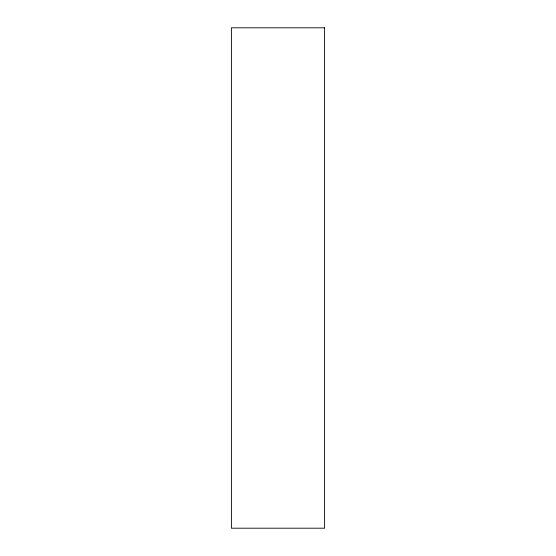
<?xml version="1.0" encoding="UTF-8"?>
<svg xmlns="http://www.w3.org/2000/svg" width="556" height="556" viewBox="0 0 556 556"><rect width="100%" height="100%" fill="white"/><g stroke="black" fill="none" stroke-linecap="round" stroke-linejoin="round"><path stroke-width="0.83" d="M324.6 27.8L231.4 27.8L231.4 528.2L324.6 528.2L324.6 27.8"/></g></svg>
